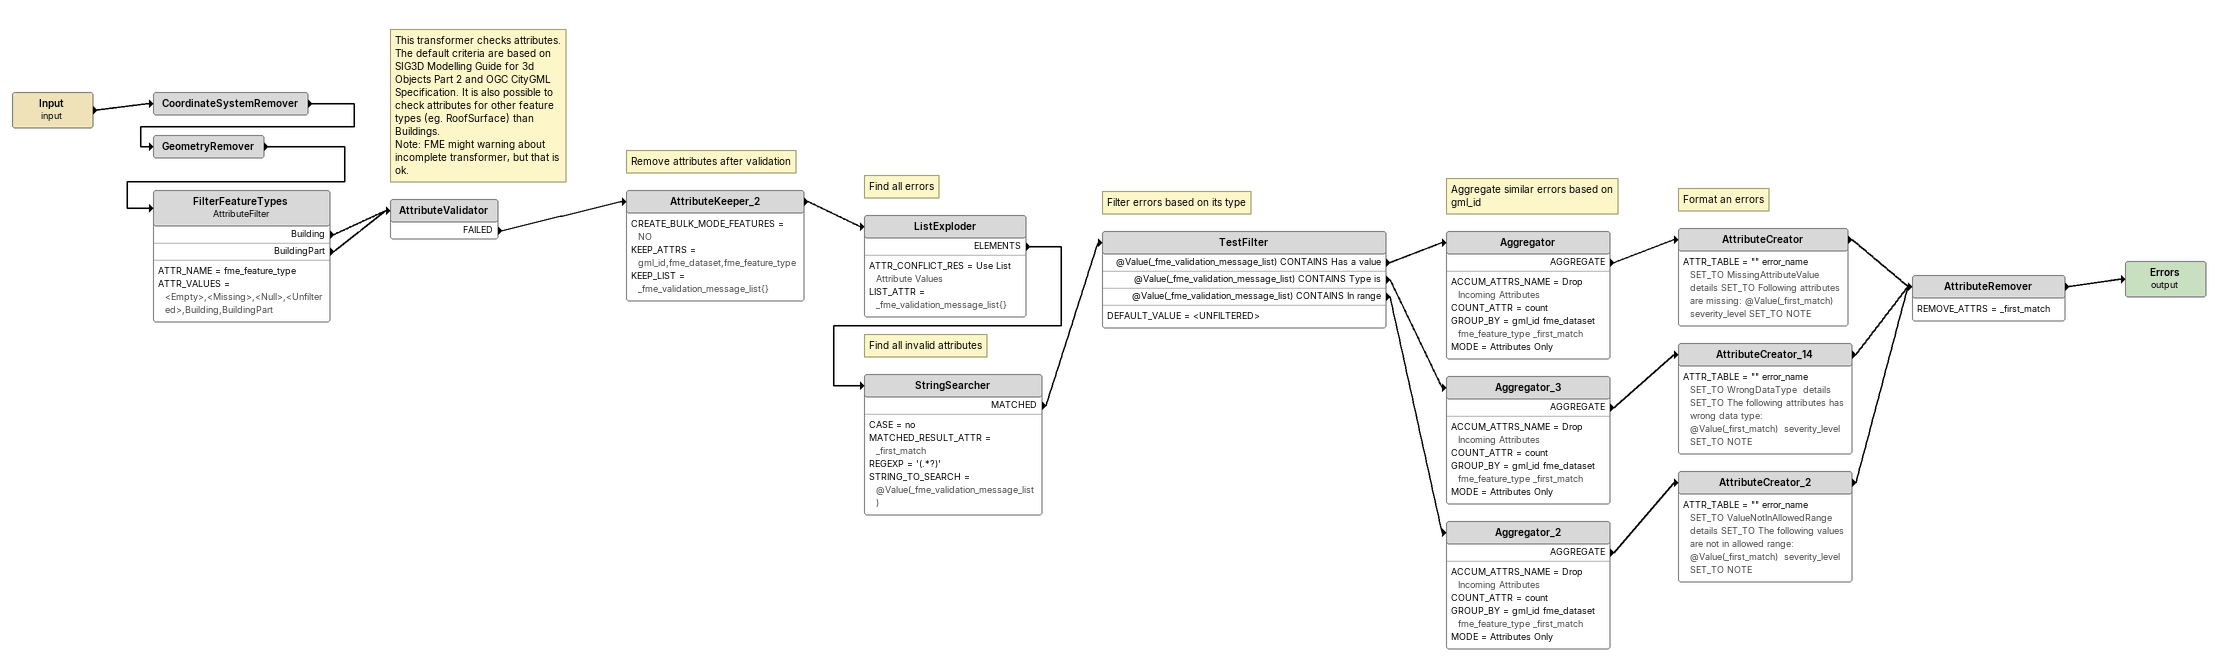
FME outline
Input (input)
    -> CoordinateSystemRemover
CoordinateSystemRemover
    -> GeometryRemover
GeometryRemover
    -> FilterFeatureTypes
FilterFeatureTypes: AttributeFilter
    ATTR_NAME = fme_feature_type
    ATTR_VALUES = <Empty>,<Missing>,<Null>,<Unfiltered>,Building,BuildingPart
    Building -> AttributeValidator
    BuildingPart -> AttributeValidator
Note: This transformer checks attributes. / The default criteria are based on SIG3D Modelling Guide for 3d Objects Part 2 and OGC CityGML Specification. It is also possible to check attributes for other feature types (eg. RoofSurface) than Buildings. / Note: FME might warning about incomplete transformer, but that is ok.
AttributeValidator
    FAILED -> AttributeKeeper_2
Note: Remove attributes after validation
AttributeKeeper_2
    CREATE_BULK_MODE_FEATURES = NO
    KEEP_ATTRS = gml_id,fme_dataset,fme_feature_type
    KEEP_LIST = _fme_validation_message_list{}
    -> ListExploder
Note: Find all errors
ListExploder
    ATTR_CONFLICT_RES = Use List Attribute Values
    LIST_ATTR = _fme_validation_message_list{}
    ELEMENTS -> StringSearcher
Note: Find all invalid attributes
StringSearcher
    CASE = no
    MATCHED_RESULT_ATTR = _first_match
    REGEXP = '(.*?)'
    STRING_TO_SEARCH = @Value(_fme_validation_message_list)
    MATCHED -> TestFilter
Note: Filter errors based on its type
TestFilter
    DEFAULT_VALUE = <UNFILTERED>
    @Value(_fme_validation_message_list) CONTAINS Has a value -> Aggregator
    @Value(_fme_validation_message_list) CONTAINS Type is -> Aggregator_3
    @Value(_fme_validation_message_list) CONTAINS In range -> Aggregator_2
Note: Aggregate similar errors based on gml_id
Aggregator
    ACCUM_ATTRS_NAME = Drop Incoming Attributes
    COUNT_ATTR = count
    GROUP_BY = gml_id fme_dataset fme_feature_type _first_match
    MODE = Attributes Only
    AGGREGATE -> AttributeCreator
Note: Format an errors
AttributeCreator
    ATTR_TABLE = "" error_name SET_TO MissingAttributeValue  details SET_TO Following attributes are missing: @Value(_first_match)  severity_level SET_TO NOTE
    -> AttributeRemover
Aggregator_3
    ACCUM_ATTRS_NAME = Drop Incoming Attributes
    COUNT_ATTR = count
    GROUP_BY = gml_id fme_dataset fme_feature_type _first_match
    MODE = Attributes Only
    AGGREGATE -> AttributeCreator_14
AttributeCreator_14
    ATTR_TABLE = "" error_name SET_TO WrongDataType  details SET_TO The following attributes has wrong data type: @Value(_first_match)  severity_level SET_TO NOTE
    -> AttributeRemover
Aggregator_2
    ACCUM_ATTRS_NAME = Drop Incoming Attributes
    COUNT_ATTR = count
    GROUP_BY = gml_id fme_dataset fme_feature_type _first_match
    MODE = Attributes Only
    AGGREGATE -> AttributeCreator_2
AttributeCreator_2
    ATTR_TABLE = "" error_name SET_TO ValueNotInAllowedRange  details SET_TO The following values are not in allowed range: @Value(_first_match)  severity_level SET_TO NOTE
    -> AttributeRemover
AttributeRemover
    REMOVE_ATTRS = _first_match
    -> Errors (output)
Errors (output)
